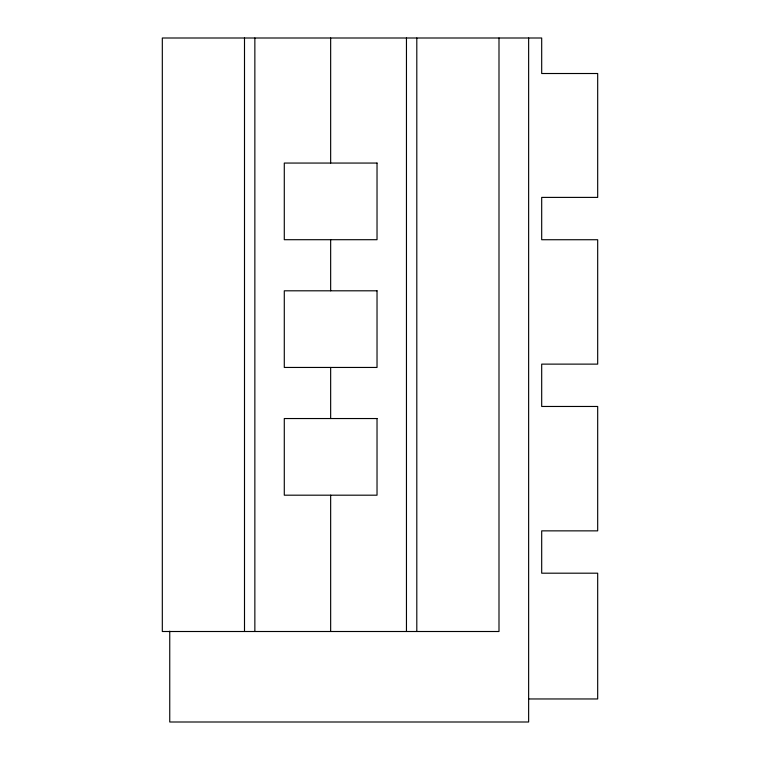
<?xml version="1.0" encoding="UTF-8"?>
<svg xmlns="http://www.w3.org/2000/svg" width="760" height="760" viewBox="0 0 760 760"><rect width="100%" height="100%" fill="white"/><g stroke="black" fill="none" stroke-linecap="round" stroke-linejoin="round"><path stroke-width="1.14" d="M528.637 698.962L597.683 698.962L597.683 573.192L541.69 573.192L541.69 530.86L597.683 530.86L597.683 406.467L541.69 406.467L541.69 364.125L597.683 364.125L597.683 239.732L541.69 239.732L541.69 197.4L597.683 197.4L597.683 73.511L541.69 73.511L541.69 38L162.317 38L162.317 631.503L498.997 631.503L498.997 38M528.637 38L528.637 722L169.746 722L169.746 631.18M416.803 38L416.803 631.503M406.457 38L406.457 631.503M330.657 38L330.657 163.058M330.657 239.704L330.657 290.805M330.657 367.45L330.657 418.541M330.657 495.188L330.657 631.503M254.856 38L254.856 631.503M244.501 38L244.501 631.503M377.026 163.058L284.287 163.058L284.287 239.704L377.026 239.704L377.026 163.058M377.026 290.805L284.287 290.805L284.287 367.45L377.026 367.45L377.026 290.805M377.026 418.541L284.287 418.541L284.287 495.188L377.026 495.188L377.026 418.541"/></g></svg>
